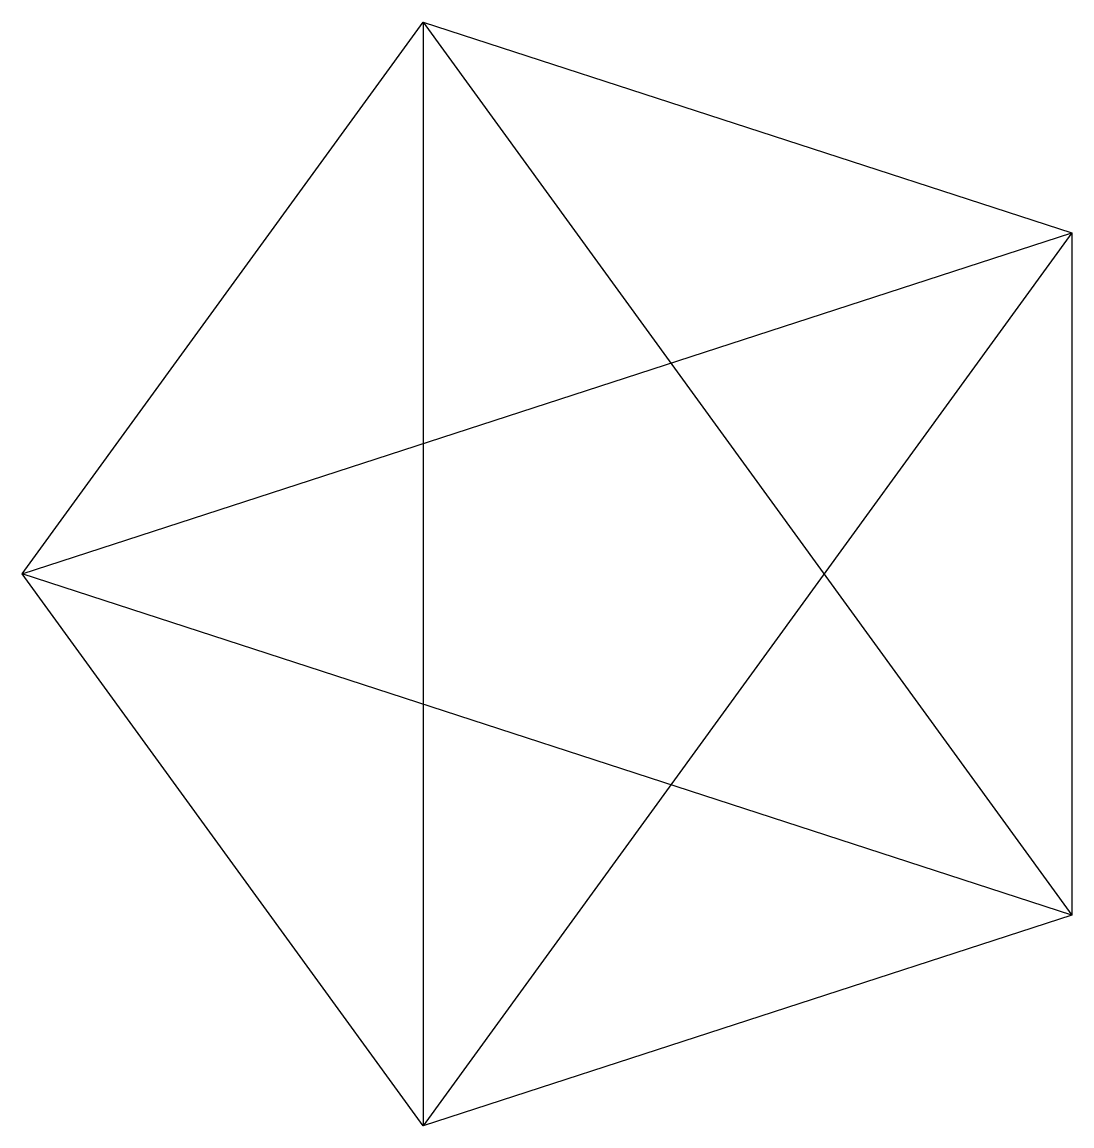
# Model space of a CAD drawing. Extents: x -43.3 to 35, y -41.1 to 41.1.
import ezdxf

# ---------------------------------------------------------------- set-up
doc = ezdxf.new("R2010")
doc.units = 0
doc.layers.add('MODELSKETCH_VISIBLE', color=7, linetype='CONTINUOUS')

msp = doc.modelspace()

# ---------------------------------------------------------------- linework, layer by layer
at = {"layer": 'MODELSKETCH_VISIBLE'}
for p, q in [((-43.262, 0), (-13.369, 41.145)), ((-13.369, 41.145), (35, 25.429)), ((-13.369, 41.145), (35, -25.429)), ((-13.369, 41.145), (-13.369, -41.145)), ((-43.262, 0), (35, 25.429)), ((35, 25.429), (-13.369, -41.145)), ((35, 25.429), (35, -25.429)), ((-13.369, -41.145), (-43.262, 0)), ((35, -25.429), (-43.262, 0)), ((35, -25.429), (-13.369, -41.145))]:
    msp.add_line(p, q, dxfattribs=at)

doc.saveas('drawing.dxf')
